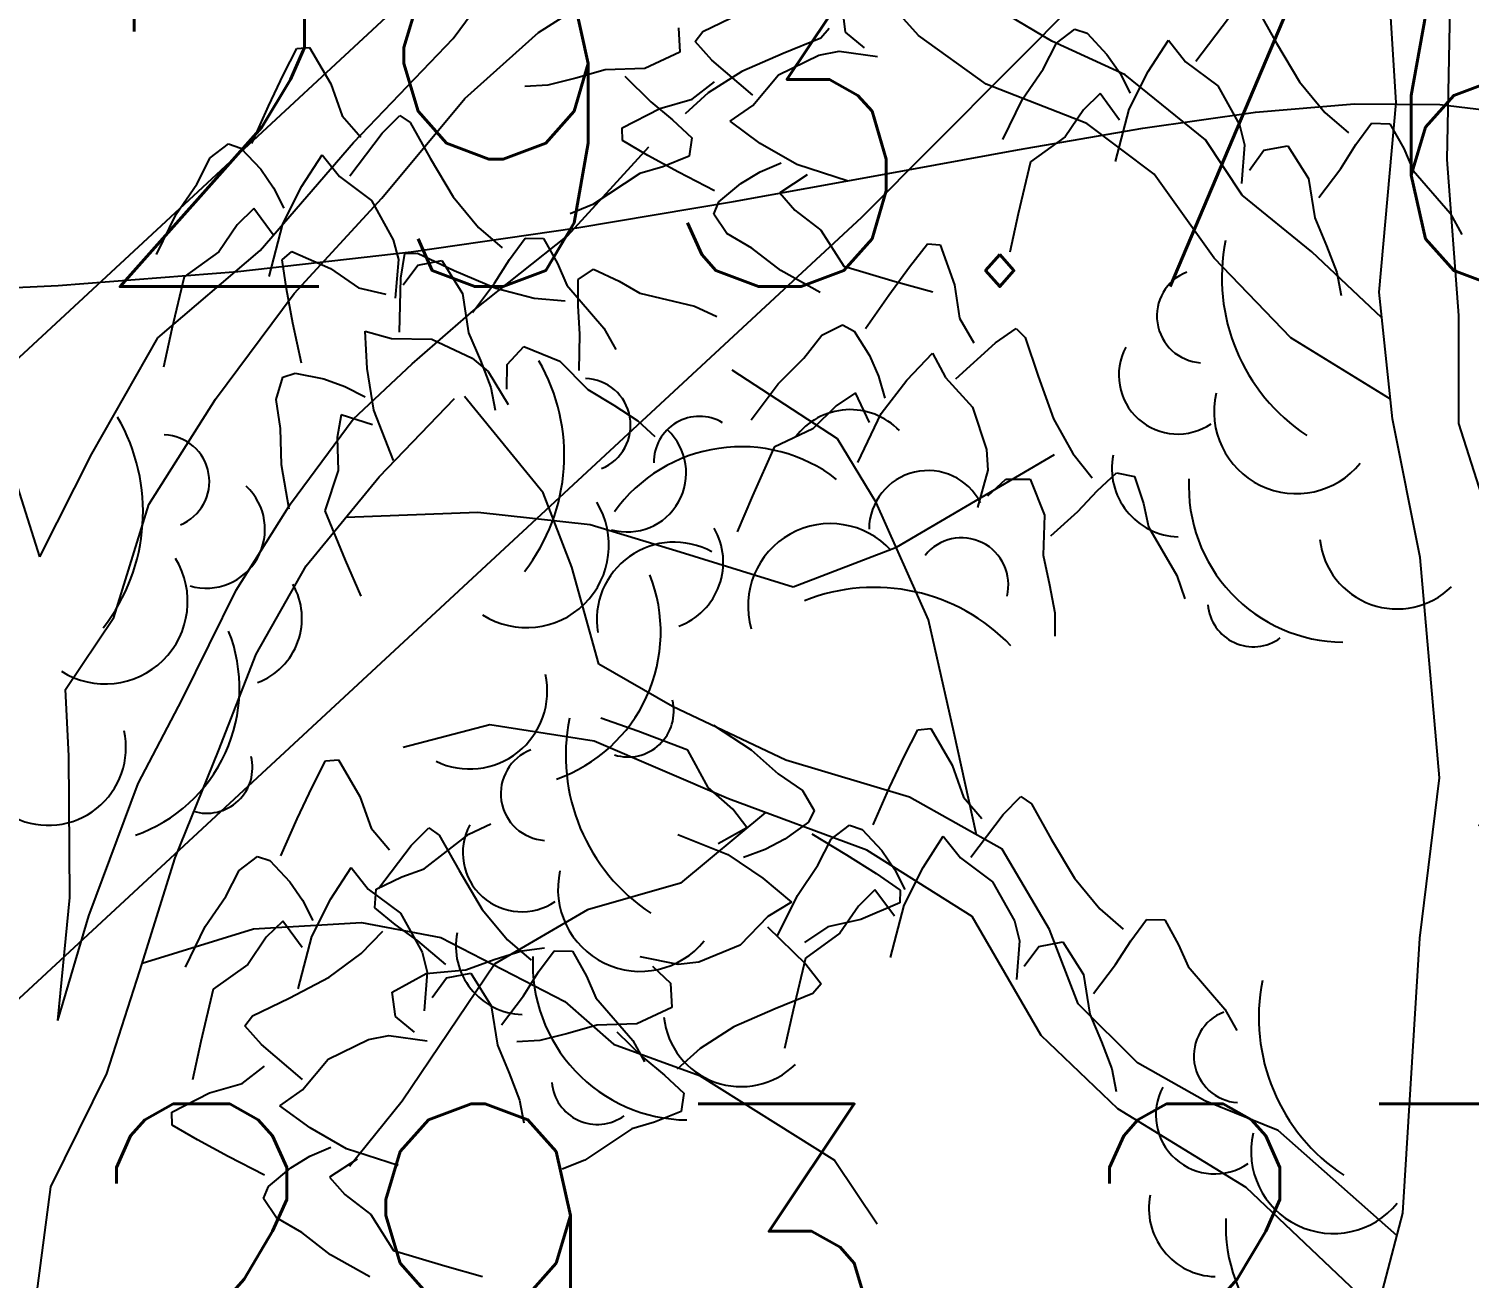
# Model space of a CAD drawing. Header units: millimetres. Extents: x 524954 to 526204, y 9523489 to 9524010.
# Drawn here: x 525967.866 to 525972.173, y 9523746.642 to 9523750.377 of the extents above; entities that cross this region are included whole.
import ezdxf
from ezdxf.enums import TextEntityAlignment as Align

# ---------------------------------------------------------------- set-up
doc = ezdxf.new("R2010")
doc.units = ezdxf.units.MM
doc.linetypes.add('ACAD_ISO12W100', pattern=[21, 12, -3, 0, -3, 0, -3])
for name, color, linetype in [('Arbre', 34, 'ACAD_ISO12W100'), ('CN_02_00', 4, 'Continuous'), ('PLUME_5', 6, 'Continuous'), ('PLUME_6', 2, 'Continuous'), ('TopoAlt', 3, 'Continuous'), ('TOPOJIS', 7, 'Continuous')]:
    doc.layers.add(name, color=color, linetype=linetype)
doc.styles.add('Simplex 1.0', font='Simplex.shx', dxfattribs={"width": 0.99, "height": 1})

# ---------------------------------------------------------------- blocks, each defined once
blk = doc.blocks.new('TCPOINT M')
at = {"layer": 'TopoAlt', "style": 'Simplex 1.0', "width": 0.99}
blk.add_attdef('ALT', (0.15, 0.15), '', height=1, dxfattribs=at)
blk = doc.blocks.new('v088')
at = {"linetype": 'Continuous'}
for p, q in [((-0.2365, 6.8477), (-0.2742, 7.4626)), ((-1.6648, 7.048), (-1.9323, 7.3471)), ((1.3209, 7.0171), (1.4418, 7.1813)), ((1.5755, 7.0348), (1.778, 7.1634)), ((-1.2665, 7.0314), (-1.4491, 7.1395)), ((-0.0837, 6.6768), (-0.0745, 7.1309)), ((-1.4628, 6.9029), (-1.6648, 7.048)), ((-1.0467, 6.9303), (-1.2665, 7.0314)), ((1.3557, 6.8374), (1.5755, 7.0348)), ((1.0227, 6.7061), (1.3209, 7.0171)), ((-1.1618, 6.7848), (-1.4628, 6.9029)), ((-0.8063, 6.7363), (-1.0467, 6.9303)), ((-0.2869, 6.2807), (-0.2365, 6.8477)), ((1.107, 6.54), (1.3557, 6.8374)), ((-0.9597, 6.6336), (-1.1618, 6.7848)), ((-0.6972, 6.5707), (-0.8063, 6.7363)), ((-0.0491, 6.2111), (-0.0837, 6.6768)), ((0.7433, 6.3831), (1.0227, 6.7061)), ((1.6628, 6.4272), (1.906, 6.6935)), ((-0.7803, 6.3824), (-0.9597, 6.6336)), ((-0.4884, 6.4009), (-0.6972, 6.5707)), ((0.8455, 6.2546), (1.107, 6.54)), ((1.3814, 6.2037), (1.6628, 6.4272)), ((-0.5514, 6.1446), (-0.7803, 6.3824)), ((-0.2789, 6.2036), (-0.4884, 6.4009)), ((0.4379, 6.1217), (0.7433, 6.3831)), ((-0.2479, 5.9022), (-0.2869, 6.2807)), ((0.6096, 5.9388), (0.8455, 6.2546)), ((-0.0486, 5.8877), (-0.0491, 6.2111)), ((1.1982, 6.0444), (1.3814, 6.2037)), ((-0.2539, 5.9607), (-0.5514, 6.1446)), ((0.2399, 5.7756), (0.4379, 6.1217)), ((-1.9071, 5.8427), (-2.2223, 6.0475)), ((1.0213, 5.879), (1.1982, 6.0444)), ((-2.7868, 5.6812), (-3.0229, 5.9686)), ((-0.1646, 5.4873), (-0.2479, 5.9022)), ((0.4109, 5.6237), (0.6096, 5.9388)), ((1.0995, 5.7065), (1.3247, 5.9413)), ((0.0846, 5.4676), (-0.0486, 5.8877)), ((0.8338, 5.6263), (1.0213, 5.879)), ((-1.7911, 5.6523), (-1.9071, 5.8427)), ((0.0846, 5.4676), (0.2399, 5.7756)), ((2.6462, 5.4963), (3.1193, 5.7735)), ((0.8812, 5.4407), (1.0995, 5.7065)), ((-2.7013, 5.4591), (-2.7868, 5.6812)), ((-1.6346, 5.3011), (-1.7911, 5.6523)), ((0.3061, 5.2857), (0.4109, 5.6237)), ((0.6713, 5.3679), (0.8338, 5.6263)), ((1.0006, 5.5861), (1.394, 5.6007)), ((1.394, 5.6007), (1.7306, 5.5642)), ((1.7306, 5.5642), (1.9997, 5.4827)), ((-0.1073, 4.8293), (-0.1646, 5.4873)), ((1.9997, 5.4827), (2.3377, 5.3779)), ((2.3377, 5.3779), (2.6462, 5.4963)), ((-2.6206, 5.1685), (-2.7013, 5.4591)), ((0.7312, 5.1764), (0.8812, 5.4407)), ((0.5102, 5.0412), (0.6713, 5.3679)), ((-1.5592, 4.9668), (-1.6346, 5.3011)), ((0.1613, 5.0712), (0.3061, 5.2857)), ((0.6191, 4.888), (0.7312, 5.1764)), ((-2.4003, 5.0425), (-2.6206, 5.1685)), ((-2.0611, 4.8817), (-2.4003, 5.0425)), ((0.1717, 4.8724), (0.1613, 5.0712)), ((0.3786, 4.7897), (0.5102, 5.0412)), ((-2.9464, 4.9876), (-3.2062, 4.92)), ((-2.6344, 4.9381), (-2.9464, 4.9876)), ((-1.4917, 4.6586), (-1.5592, 4.9668)), ((-2.2328, 4.7662), (-2.6344, 4.9381)), ((-1.6919, 4.7713), (-2.0611, 4.8817)), ((0.1743, 4.4496), (0.1717, 4.8724)), ((0.489, 4.5681), (0.6191, 4.888)), ((-0.1657, 4.3492), (-0.1073, 4.8293)), ((0.2314, 4.3948), (0.3786, 4.7897)), ((-1.8192, 4.6131), (-2.2328, 4.7662)), ((-1.415, 4.6154), (-1.6919, 4.7713)), ((-2.1227, 4.7254), (-2.3768, 4.5144)), ((-1.5041, 4.4145), (-1.8192, 4.6131)), ((-1.2732, 4.3758), (-1.415, 4.6154)), ((0.3841, 4.2301), (0.489, 4.5681)), ((-2.3768, 4.5144), (-2.655, 4.434)), ((0.1384, 4.0819), (0.1743, 4.4496)), ((-2.655, 4.434), (-2.9315, 4.2727)), ((-1.2976, 4.0581), (-1.5041, 4.4145)), ((0.1384, 4.0819), (0.2314, 4.3948)), ((-1.1877, 4.1537), (-1.2732, 4.3758)), ((0.3911, 4.2526), (0.7235, 4.3553)), ((0.7235, 4.3553), (1.0465, 4.3745)), ((1.0465, 4.3745), (1.2838, 4.3297)), ((-0.2169, 3.5272), (-0.1657, 4.3492)), ((1.2838, 4.3297), (1.6547, 4.1385)), ((-2.9315, 4.2727), (-3.209, 3.8627)), ((0.2848, 3.9233), (0.3841, 4.2301)), ((-1.0099, 3.9771), (-1.1877, 4.1537)), ((1.6547, 4.1385), (1.8004, 4.0109)), ((-1.0692, 3.839), (-1.2976, 4.0581)), ((1.8004, 4.0109), (2.0573, 3.9168)), ((-0.8085, 3.8631), (-1.0099, 3.9771)), ((0.1177, 3.584), (0.2848, 3.9233)), ((2.0573, 3.9168), (2.4606, 3.664)), ((-3.209, 3.8627), (-3.3666, 3.6666)), ((-0.6849, 3.6045), (-1.0692, 3.839)), ((-0.589, 3.7744), (-0.8085, 3.8631)), ((-0.2343, 3.4611), (-0.589, 3.7744)), ((2.4606, 3.664), (2.589, 3.4739)), ((-0.2941, 3.234), (-0.6849, 3.6045)), ((0.064, 3.1786), (0.1177, 3.584)), ((-0.3436, 3.0457), (-0.2169, 3.5272))]:
    blk.add_line(p, q, dxfattribs=at)
at = {"color": 3, "linetype": 'Continuous'}
for p, q in [((-2.3098, 7.06), (-2.2004, 7.1132)), ((-1.8828, 7.0578), (-1.8923, 7.1303)), ((-0.654, 7.1313), (-0.5947, 7.0251)), ((-1.2526, 7.0255), (-1.1978, 7.0672)), ((-1.1978, 7.0672), (-1.1602, 7.0548)), ((-0.8351, 6.9716), (-0.7381, 7.0997)), ((-2.333, 7.0298), (-2.3098, 7.06)), ((-2.283, 6.9743), (-2.333, 7.0298)), ((-1.8262, 7.0109), (-1.8828, 7.0578)), ((-1.2925, 6.9474), (-1.2526, 7.0255)), ((-1.1602, 7.0548), (-1.1012, 6.9916)), ((-0.978, 6.9406), (-0.9175, 7.0343)), ((-0.9175, 7.0343), (-0.8661, 6.9697)), ((-0.5947, 7.0251), (-0.5257, 6.909)), ((1.9941, 7.049), (1.9988, 6.9761)), ((2.4452, 7.0467), (2.4201, 7.0181)), ((-2.0833, 6.9307), (-1.963, 6.9891)), ((-1.963, 6.9891), (-1.9025, 7.0009)), ((-1.9025, 7.0009), (-1.7879, 6.9849)), ((-1.1012, 6.9916), (-1.0633, 6.9361)), ((0.8128, 6.9092), (0.8527, 6.9872)), ((0.8527, 6.9872), (0.8913, 6.9906)), ((0.8913, 6.9906), (0.9551, 6.8814)), ((2.4201, 7.0181), (2.3073, 6.9725)), ((-2.1607, 6.8701), (-2.283, 6.9743)), ((-1.3538, 6.8575), (-1.2925, 6.9474)), ((-1.0633, 6.9361), (-1.0322, 6.8755)), ((-1.0349, 6.828), (-0.978, 6.9406)), ((-0.8661, 6.9697), (-0.7702, 6.8978)), ((1.9988, 6.9761), (1.8939, 6.9271)), ((2.3073, 6.9725), (2.1835, 6.9184)), ((-2.3415, 6.858), (-2.2745, 6.9095)), ((-2.1606, 6.8391), (-2.0833, 6.9307)), ((-0.7702, 6.8978), (-0.705, 6.781)), ((-0.5257, 6.909), (-0.4496, 6.8178)), ((0.7681, 6.8145), (0.8128, 6.9092)), ((1.6876, 6.8986), (1.6041, 6.8779)), ((1.7747, 6.9234), (1.6876, 6.8986)), ((1.8939, 6.9271), (1.7747, 6.9234)), ((1.8337, 6.904), (1.9118, 6.828)), ((2.1835, 6.9184), (2.0835, 6.8543)), ((-2.4387, 6.8298), (-2.3415, 6.858)), ((-1.413, 6.7366), (-1.3538, 6.8575)), ((-1.122, 6.8741), (-1.1715, 6.8255)), ((-1.0639, 6.7951), (-1.122, 6.8741)), ((0.9551, 6.8814), (0.9888, 6.786)), ((1.6041, 6.8779), (1.535, 6.8736)), ((2.0835, 6.8543), (2.0142, 6.7921)), ((-2.5514, 6.7723), (-2.4387, 6.8298)), ((-2.228, 6.7914), (-2.1606, 6.8391)), ((-1.1715, 6.8255), (-1.2266, 6.7446)), ((-1.0757, 6.6715), (-1.0349, 6.828)), ((-0.4496, 6.8178), (-0.3793, 6.7567)), ((0.7187, 6.7034), (0.7681, 6.8145)), ((1.9118, 6.828), (1.9768, 6.7743)), ((-2.5502, 6.7337), (-2.5514, 6.7723)), ((-2.1379, 6.7256), (-2.228, 6.7914)), ((-0.705, 6.781), (-0.6897, 6.7213)), ((-0.357, 6.7218), (-0.3104, 6.7855)), ((-0.3104, 6.7855), (-0.2553, 6.7842)), ((-0.2553, 6.7842), (-0.2138, 6.7099)), ((0.9888, 6.786), (1.0441, 6.7221)), ((1.1083, 6.7343), (1.1609, 6.7873)), ((1.1609, 6.7873), (1.1923, 6.7659)), ((1.1923, 6.7659), (1.2517, 6.6597)), ((1.9768, 6.7743), (2.0342, 6.7201)), ((-2.4746, 6.6893), (-2.5502, 6.7337)), ((-2.0288, 6.6624), (-2.1379, 6.7256)), ((-1.2266, 6.7446), (-1.3299, 6.6702)), ((-0.6897, 6.7213), (-0.6991, 6.6059)), ((-0.4022, 6.6506), (-0.357, 6.7218)), ((1.0112, 6.6062), (1.1083, 6.7343)), ((2.0342, 6.7201), (2.0261, 6.6656)), ((-2.3827, 6.6392), (-2.4746, 6.6893)), ((-0.6753, 6.6457), (-0.6318, 6.7049)), ((-0.6318, 6.7049), (-0.56, 6.7185)), ((-0.56, 6.7185), (-0.4983, 6.6206)), ((-0.2138, 6.7099), (-0.1857, 6.6447)), ((0.5938, 6.6601), (0.6485, 6.7018)), ((0.6485, 6.7018), (0.6861, 6.6893)), ((0.6861, 6.6893), (0.7451, 6.6262)), ((-2.2745, 6.5836), (-2.3827, 6.6392)), ((-2.1959, 6.6055), (-2.1384, 6.6402)), ((-2.1384, 6.6402), (-2.076, 6.6678)), ((-1.8748, 6.6127), (-2.0288, 6.6624)), ((-1.3299, 6.6702), (-1.3669, 6.5144)), ((-0.4679, 6.5637), (-0.4022, 6.6506)), ((-0.1857, 6.6447), (-0.0753, 6.5169)), ((0.5538, 6.582), (0.5938, 6.6601)), ((0.8684, 6.5752), (0.9289, 6.6689)), ((0.9289, 6.6689), (0.9803, 6.6043)), ((1.2517, 6.6597), (1.3207, 6.5436)), ((1.9472, 6.6337), (1.879, 6.6139)), ((2.0261, 6.6656), (1.9472, 6.6337)), ((-2.2624, 6.5503), (-2.1959, 6.6055)), ((-1.9976, 6.6315), (-2.0798, 6.5781)), ((-0.4983, 6.6206), (-0.4798, 6.5027)), ((0.7451, 6.6262), (0.7831, 6.5707)), ((0.9803, 6.6043), (1.0762, 6.5324)), ((1.879, 6.6139), (1.7385, 6.5203)), ((-2.2769, 6.5134), (-2.2624, 6.5503)), ((-2.0798, 6.5781), (-2.0342, 6.5259)), ((0.4926, 6.4921), (0.5538, 6.582)), ((0.7831, 6.5707), (0.8142, 6.5101)), ((0.8114, 6.4626), (0.8684, 6.5752)), ((-2.2384, 6.4564), (-2.2769, 6.5134)), ((-2.0342, 6.5259), (-1.9565, 6.4662)), ((-1.3669, 6.5144), (-1.3922, 6.3999)), ((-0.0753, 6.5169), (-0.0397, 6.4532)), ((0.7244, 6.5087), (0.6749, 6.4601)), ((0.7824, 6.4297), (0.7244, 6.5087)), ((1.0762, 6.5324), (1.1414, 6.4156)), ((1.3207, 6.5436), (1.3968, 6.4523)), ((1.7385, 6.5203), (1.6708, 6.4929)), ((-1.9565, 6.4662), (-1.8881, 6.3588)), ((-0.4798, 6.5027), (-0.4444, 6.4194)), ((0.4333, 6.3712), (0.4926, 6.4921)), ((0.7707, 6.306), (0.8114, 6.4626)), ((-2.1628, 6.412), (-2.2384, 6.4564)), ((-0.4444, 6.4194), (-0.4135, 6.3391)), ((0.6749, 6.4601), (0.6198, 6.3792)), ((1.3968, 6.4523), (1.4671, 6.3913)), ((1.4894, 6.3564), (1.536, 6.4201)), ((1.536, 6.4201), (1.5911, 6.4188)), ((1.5911, 6.4188), (1.6326, 6.3444)), ((-3.5682, 6.3771), (-3.539, 6.4025)), ((-3.5548, 6.2904), (-3.5682, 6.3771)), ((-3.539, 6.4025), (-3.4232, 6.3514)), ((-3.2129, 6.3221), (-3.2014, 6.3959)), ((-3.2014, 6.3959), (-3.1633, 6.397)), ((-3.1633, 6.397), (-3.053, 6.3458)), ((-2.0765, 6.3457), (-2.1628, 6.412)), ((0.6198, 6.3792), (0.5164, 6.3047)), ((1.1414, 6.4156), (1.1567, 6.3559)), ((2.6849, 6.3343), (2.7388, 6.4036)), ((2.7388, 6.4036), (2.7772, 6.3997)), ((2.7772, 6.3997), (2.8196, 6.2805)), ((-3.4232, 6.3514), (-3.3399, 6.2939)), ((-3.053, 6.3458), (-2.929, 6.2922)), ((-2.6821, 6.3185), (-2.6368, 6.3497)), ((-2.6368, 6.3497), (-2.5596, 6.3138)), ((-1.9592, 6.2797), (-2.0765, 6.3457)), ((-1.8881, 6.3588), (-1.7347, 6.313)), ((-0.4135, 6.3391), (-0.4006, 6.2711)), ((1.1567, 6.3559), (1.1472, 6.2405)), ((1.171, 6.2803), (1.2146, 6.3394)), ((1.2146, 6.3394), (1.2864, 6.3531)), ((1.2864, 6.3531), (1.3481, 6.2552)), ((1.4442, 6.2852), (1.4894, 6.3564)), ((1.6326, 6.3444), (1.6606, 6.2793)), ((2.6234, 6.2497), (2.6849, 6.3343)), ((-3.5355, 6.1876), (-3.5548, 6.2904)), ((-3.3399, 6.2939), (-3.2577, 6.2746)), ((-3.2164, 6.1615), (-3.2129, 6.3221)), ((-2.929, 6.2922), (-2.8139, 6.2629)), ((-2.6826, 6.2395), (-2.6821, 6.3185)), ((-2.5596, 6.3138), (-2.4986, 6.2775)), ((-1.7347, 6.313), (-1.6219, 6.2812)), ((0.5164, 6.3047), (0.4795, 6.1489)), ((-2.8139, 6.2629), (-2.7211, 6.2547)), ((-2.4986, 6.2775), (-2.3343, 6.2387)), ((1.3481, 6.2552), (1.3665, 6.1373)), ((1.3784, 6.1983), (1.4442, 6.2852)), ((1.6606, 6.2793), (1.771, 6.1515)), ((2.5541, 6.1497), (2.6234, 6.2497)), ((2.8196, 6.2805), (2.8349, 6.1805)), ((-2.6774, 6.1553), (-2.6826, 6.2395)), ((-2.3343, 6.2387), (-2.2681, 6.208)), ((-3.5103, 6.0686), (-3.5355, 6.1876)), ((-3.3198, 6.1639), (-3.2403, 6.1417)), ((-3.3139, 6.0525), (-3.3198, 6.1639)), ((2.4234, 6.1305), (2.4849, 6.1612)), ((2.4849, 6.1612), (2.5195, 6.142)), ((2.8349, 6.1805), (2.8773, 6.1074)), ((-3.2403, 6.1417), (-3.1205, 6.1398)), ((-3.1205, 6.1398), (-2.9991, 6.0834)), ((-2.8952, 6.0647), (-2.845, 6.1178)), ((-2.845, 6.1178), (-2.7377, 6.0747)), ((-2.6797, 6.0464), (-2.6774, 6.1553)), ((0.4795, 6.1489), (0.4542, 6.0345)), ((1.3665, 6.1373), (1.4019, 6.054)), ((1.771, 6.1515), (1.8066, 6.0878)), ((2.3695, 6.0612), (2.4234, 6.1305)), ((2.5195, 6.142), (2.5657, 6.0689)), ((2.9427, 6.1074), (3.0042, 6.1497)), ((3.0042, 6.1497), (3.0311, 6.1228)), ((3.0311, 6.1228), (3.0696, 6.0074)), ((-2.9991, 6.0834), (-2.9517, 6.044)), ((-2.7377, 6.0747), (-2.6536, 5.99)), ((2.6772, 5.9958), (2.7542, 6.0766)), ((2.7542, 6.0766), (2.7926, 6.0035)), ((2.8234, 5.9997), (2.9427, 6.1074)), ((-3.5662, 6.0262), (-3.5284, 6.0381)), ((-3.5284, 6.0381), (-3.4436, 6.0215)), ((-3.294, 5.9279), (-3.3139, 6.0525)), ((-2.9517, 6.044), (-2.8917, 5.945)), ((-2.8958, 5.9912), (-2.8952, 6.0647)), ((1.4019, 6.054), (1.4328, 5.9737)), ((2.2926, 5.9843), (2.3695, 6.0612)), ((2.5657, 6.0689), (2.5926, 6.0074)), ((-3.5861, 5.9603), (-3.5662, 6.0262)), ((-3.4436, 6.0215), (-3.3804, 5.9989)), ((-3.3804, 5.9989), (-3.3196, 5.968)), ((-2.6536, 5.99), (-2.576, 5.9433)), ((2.5926, 6.0074), (2.6118, 5.942)), ((2.6003, 5.8958), (2.6772, 5.9958)), ((2.7926, 6.0035), (2.8734, 5.9151)), ((3.0696, 6.0074), (3.1158, 5.8804)), ((-3.5727, 5.8736), (-3.5861, 5.9603)), ((1.4328, 5.9737), (1.4458, 5.9057)), ((2.2118, 5.8766), (2.2926, 5.9843)), ((2.5234, 5.9574), (2.4657, 5.9189)), ((2.5657, 5.8689), (2.5234, 5.9574)), ((-3.3915, 5.9142), (-3.4031, 5.8459)), ((-3.2981, 5.8843), (-3.3915, 5.9142)), ((-3.2352, 5.7773), (-3.294, 5.9279)), ((-2.576, 5.9433), (-2.5039, 5.8964)), ((2.4657, 5.9189), (2.3964, 5.8497)), ((2.8734, 5.9151), (2.9157, 5.7881)), ((-3.5695, 5.7648), (-3.5727, 5.8736)), ((-2.5039, 5.8964), (-2.4536, 5.8489)), ((2.5311, 5.7497), (2.6003, 5.8958)), ((3.1158, 5.8804), (3.1734, 5.7766)), ((-3.4031, 5.8459), (-3.4003, 5.748)), ((2.3964, 5.8497), (2.281, 5.7958)), ((2.281, 5.7958), (2.2156, 5.6496)), ((2.9157, 5.7881), (2.9196, 5.7266)), ((3.1734, 5.7766), (3.2311, 5.7035)), ((-3.5466, 5.6322), (-3.5695, 5.7648)), ((-3.4003, 5.748), (-3.4403, 5.6271)), ((2.9196, 5.7266), (2.8888, 5.615)), ((2.9196, 5.6496), (2.9734, 5.6996)), ((2.9734, 5.6996), (3.0465, 5.6996)), ((3.0465, 5.6996), (3.0888, 5.5919)), ((3.2465, 5.665), (3.3042, 5.7189)), ((3.3042, 5.7189), (3.3581, 5.7073)), ((3.3581, 5.7073), (3.385, 5.6266)), ((2.2156, 5.6496), (2.1695, 5.5419)), ((3.1888, 5.6035), (3.2465, 5.665)), ((-3.4403, 5.6271), (-3.3789, 5.4792)), ((3.1081, 5.5304), (3.1888, 5.6035)), ((3.385, 5.6266), (3.4004, 5.5573)), ((3.0888, 5.5919), (3.085, 5.4727)), ((3.4004, 5.5573), (3.485, 5.4112)), ((-3.3789, 5.4792), (-3.3323, 5.3717)), ((3.085, 5.4727), (3.1042, 5.3842)), ((3.1042, 5.3842), (3.1196, 5.2996)), ((3.485, 5.4112), (3.5081, 5.3419)), ((3.1196, 5.2996), (3.1196, 5.2304)), ((-1.7068, 4.8945), (-1.6668, 4.9726)), ((-1.6668, 4.9726), (-1.6283, 4.976)), ((-1.6283, 4.976), (-1.5645, 4.8667)), ((1.8724, 4.9461), (1.762, 4.9854)), ((2.0987, 4.9642), (2.2113, 4.8904)), ((2.0224, 4.89), (1.8724, 4.9461)), ((-1.7514, 4.7999), (-1.7068, 4.8945)), ((2.0834, 4.7783), (2.0224, 4.89)), ((2.2113, 4.8904), (2.2929, 4.8185)), ((-1.5645, 4.8667), (-1.5307, 4.7714)), ((0.8993, 4.7791), (0.9393, 4.8572)), ((0.9393, 4.8572), (0.9778, 4.8606)), ((0.9778, 4.8606), (1.0416, 4.7513)), ((-1.8008, 4.6887), (-1.7514, 4.7999)), ((2.2929, 4.8185), (2.3654, 4.7691)), ((-1.5307, 4.7714), (-1.4755, 4.7074)), ((-1.4112, 4.7196), (-1.3587, 4.7727)), ((-1.3587, 4.7727), (-1.3272, 4.7513)), ((-1.3272, 4.7513), (-1.2679, 4.6451)), ((0.8546, 4.6845), (0.8993, 4.7791)), ((1.0416, 4.7513), (1.0754, 4.656)), ((2.1569, 4.7135), (2.0834, 4.7783)), ((2.3654, 4.7691), (2.4, 4.7096)), ((-1.5083, 4.5916), (-1.4112, 4.7196)), ((2.1989, 4.6584), (2.1569, 4.7135)), ((2.4, 4.7096), (2.383, 4.6739)), ((-3.1435, 4.5571), (-3.0095, 4.66)), ((-3.0095, 4.66), (-2.9439, 4.6918)), ((-1.9257, 4.6454), (-1.871, 4.6871)), ((-1.871, 4.6871), (-1.8334, 4.6747)), ((-1.8334, 4.6747), (-1.7744, 4.6115)), ((-1.6512, 4.5605), (-1.5907, 4.6542)), ((-1.5907, 4.6542), (-1.5392, 4.5896)), ((0.8053, 4.5733), (0.8546, 4.6845)), ((1.0754, 4.656), (1.1306, 4.592)), ((1.1948, 4.6042), (1.2474, 4.6573)), ((1.2474, 4.6573), (1.2789, 4.6359)), ((2.1133, 4.6106), (2.1989, 4.6584)), ((2.383, 4.6739), (2.3129, 4.6232)), ((-1.9657, 4.5674), (-1.9257, 4.6454)), ((-1.7744, 4.6115), (-1.7365, 4.5561)), ((-1.2679, 4.6451), (-1.1988, 4.529)), ((1.2789, 4.6359), (1.3382, 4.5297)), ((1.9921, 4.6376), (2.1424, 4.5777)), ((2.3129, 4.6232), (2.2532, 4.5924)), ((2.3928, 4.6398), (2.497, 4.577)), ((-2.0269, 4.4774), (-1.9657, 4.5674)), ((-1.5392, 4.5896), (-1.4434, 4.5178)), ((0.6804, 4.53), (0.7351, 4.5718)), ((0.7351, 4.5718), (0.7727, 4.5593)), ((1.0978, 4.4762), (1.1948, 4.6042)), ((2.1424, 4.5777), (2.247, 4.5072)), ((2.2532, 4.5924), (2.1892, 4.5691)), ((2.497, 4.577), (2.5853, 4.5209)), ((-3.2867, 4.4956), (-3.2101, 4.5328)), ((-3.2101, 4.5328), (-3.1435, 4.5571)), ((-1.7365, 4.5561), (-1.7054, 4.4954)), ((-1.7081, 4.4479), (-1.6512, 4.5605)), ((-1.1988, 4.529), (-1.1228, 4.4377)), ((0.6404, 4.452), (0.6804, 4.53)), ((0.7727, 4.5593), (0.8317, 4.4961)), ((0.9549, 4.4451), (1.0154, 4.5388)), ((1.0154, 4.5388), (1.0668, 4.4742)), ((1.3382, 4.5297), (1.4072, 4.4136)), ((-3.2911, 4.4407), (-3.2867, 4.4956)), ((-1.7952, 4.494), (-1.8447, 4.4455)), ((-1.7371, 4.415), (-1.7952, 4.494)), ((-1.4434, 4.5178), (-1.3781, 4.401)), ((0.8317, 4.4961), (0.8696, 4.4407)), ((2.247, 4.5072), (2.3325, 4.4356)), ((2.5853, 4.5209), (2.6578, 4.4715)), ((-3.2303, 4.3905), (-3.2911, 4.4407)), ((-2.0862, 4.3565), (-2.0269, 4.4774)), ((-1.8447, 4.4455), (-1.8998, 4.3645)), ((-1.7488, 4.2914), (-1.7081, 4.4479)), ((-1.1228, 4.4377), (-1.0524, 4.3767)), ((0.5791, 4.362), (0.6404, 4.452)), ((0.8696, 4.4407), (0.9007, 4.38)), ((0.898, 4.3325), (0.9549, 4.4451)), ((1.0668, 4.4742), (1.1627, 4.4024)), ((2.6578, 4.4715), (2.6564, 4.4329)), ((-1.3781, 4.401), (-1.3629, 4.3412)), ((-1.0302, 4.3418), (-0.9835, 4.4054)), ((-0.9835, 4.4054), (-0.9285, 4.4041)), ((-0.9285, 4.4041), (-0.8869, 4.3298)), ((1.1627, 4.4024), (1.228, 4.2856)), ((1.4072, 4.4136), (1.4833, 4.3223)), ((2.3325, 4.4356), (2.262, 4.3926)), ((2.6564, 4.4329), (2.5401, 4.3831)), ((-3.3314, 4.3035), (-3.2664, 4.3702)), ((-3.1617, 4.3413), (-3.2303, 4.3905)), ((-1.8998, 4.3645), (-2.0031, 4.2901)), ((0.5199, 4.2411), (0.5791, 4.362)), ((0.8109, 4.3786), (0.7614, 4.3301)), ((0.869, 4.2996), (0.8109, 4.3786)), ((2.262, 4.3926), (2.1788, 4.3064)), ((2.2601, 4.3616), (2.3751, 4.2494)), ((2.4412, 4.3615), (2.371, 4.3146)), ((2.5401, 4.3831), (2.4412, 4.3615)), ((-3.0788, 4.2707), (-3.1617, 4.3413)), ((-2.9333, 4.2859), (-2.8514, 4.3121)), ((-2.8514, 4.3121), (-2.7828, 4.3211)), ((-1.3629, 4.3412), (-1.3723, 4.2259)), ((-1.3485, 4.2656), (-1.3049, 4.3248)), ((-1.3049, 4.3248), (-1.2331, 4.3384)), ((-1.2331, 4.3384), (-1.1715, 4.2405)), ((-1.0754, 4.2705), (-1.0302, 4.3418)), ((-0.8869, 4.3298), (-0.8589, 4.2646)), ((0.7614, 4.3301), (0.7063, 4.2491)), ((0.8572, 4.176), (0.898, 4.3325)), ((1.4833, 4.3223), (1.5536, 4.2613)), ((-3.4268, 4.2328), (-3.3314, 4.3035)), ((-3.0186, 4.2553), (-2.9333, 4.2859)), ((-2.0031, 4.2901), (-2.0401, 4.1343)), ((-1.1411, 4.1837), (-1.0754, 4.2705)), ((-0.8589, 4.2646), (-0.7485, 4.1368)), ((1.228, 4.2856), (1.2432, 4.2258)), ((1.5759, 4.2264), (1.6226, 4.29)), ((1.6226, 4.29), (1.6776, 4.2887)), ((1.6776, 4.2887), (1.7191, 4.2144)), ((1.9936, 4.2484), (1.8803, 4.2721)), ((2.1788, 4.3064), (2.0548, 4.2561)), ((-3.5467, 4.1705), (-3.4268, 4.2328)), ((-3.2386, 4.1877), (-3.1373, 4.2436)), ((-3.1373, 4.2436), (-3.0186, 4.2553)), ((-1.1715, 4.2405), (-1.153, 4.1227)), ((0.7063, 4.2491), (0.603, 4.1747)), ((1.2432, 4.2258), (1.2338, 4.1105)), ((1.3011, 4.2094), (1.373, 4.223)), ((1.373, 4.223), (1.4346, 4.1251)), ((1.5307, 4.1551), (1.5759, 4.2264)), ((1.9168, 4.2436), (1.9701, 4.193)), ((2.0548, 4.2561), (1.9936, 4.2484)), ((2.3751, 4.2494), (2.4212, 4.1906)), ((-3.2291, 4.1152), (-3.2386, 4.1877)), ((1.2576, 4.1502), (1.3011, 4.2094)), ((1.7191, 4.2144), (1.7472, 4.1493)), ((1.9701, 4.193), (1.9747, 4.12)), ((2.4212, 4.1906), (2.396, 4.1621)), ((-3.6561, 4.1174), (-3.5467, 4.1705)), ((-0.7485, 4.1368), (-0.7129, 4.0731)), ((0.603, 4.1747), (0.566, 4.0189)), ((1.465, 4.0683), (1.5307, 4.1551)), ((1.7472, 4.1493), (1.8576, 4.0214)), ((2.396, 4.1621), (2.2833, 4.1164)), ((-3.6793, 4.0872), (-3.6561, 4.1174)), ((-3.1725, 4.0683), (-3.2291, 4.1152)), ((-2.0401, 4.1343), (-2.0653, 4.0199)), ((-1.153, 4.1227), (-1.1176, 4.0393)), ((1.4346, 4.1251), (1.4531, 4.0073)), ((1.9747, 4.12), (1.8699, 4.071)), ((2.2833, 4.1164), (2.1595, 4.0623)), ((-3.6294, 4.0317), (-3.6793, 4.0872)), ((-3.3093, 4.0465), (-3.2488, 4.0583)), ((-3.2488, 4.0583), (-3.1342, 4.0423)), ((1.7506, 4.0673), (1.6636, 4.0426)), ((1.8699, 4.071), (1.7506, 4.0673)), ((2.1595, 4.0623), (2.0595, 3.9982)), ((-3.5071, 3.9275), (-3.6294, 4.0317)), ((-3.4297, 3.988), (-3.3093, 4.0465)), ((-1.1176, 4.0393), (-1.0867, 3.9591)), ((0.566, 4.0189), (0.5407, 3.9045)), ((1.4531, 4.0073), (1.4885, 3.9239)), ((1.5801, 4.0219), (1.511, 4.0175)), ((1.6636, 4.0426), (1.5801, 4.0219)), ((1.8097, 4.0479), (1.8877, 3.9719)), ((1.8576, 4.0214), (1.8932, 3.9577)), ((-3.6878, 3.9154), (-3.6208, 3.9668)), ((-3.5069, 3.8964), (-3.4297, 3.988)), ((1.8877, 3.9719), (1.9528, 3.9182)), ((2.0595, 3.9982), (1.9902, 3.936)), ((-1.0867, 3.9591), (-1.0738, 3.891)), ((1.4885, 3.9239), (1.5194, 3.8437)), ((-3.8977, 3.8297), (-3.785, 3.8871)), ((-3.785, 3.8871), (-3.6878, 3.9154)), ((-3.5743, 3.8488), (-3.5069, 3.8964)), ((1.9528, 3.9182), (2.0102, 3.864)), ((-3.4842, 3.783), (-3.5743, 3.8488)), ((1.5194, 3.8437), (1.5323, 3.7756)), ((2.0102, 3.864), (2.002, 3.8096)), ((-3.8965, 3.791), (-3.8977, 3.8297)), ((-3.8209, 3.7466), (-3.8965, 3.791)), ((2.002, 3.8096), (1.9231, 3.7776)), ((-3.3751, 3.7197), (-3.4842, 3.783)), ((1.855, 3.7579), (1.7144, 3.6642)), ((1.9231, 3.7776), (1.855, 3.7579)), ((-3.729, 3.6966), (-3.8209, 3.7466)), ((-3.4847, 3.6976), (-3.4223, 3.7252)), ((-3.2212, 3.6701), (-3.3751, 3.7197)), ((-3.6208, 3.641), (-3.729, 3.6966)), ((-3.6087, 3.6076), (-3.5422, 3.6629)), ((-3.5422, 3.6629), (-3.4847, 3.6976)), ((-3.3439, 3.6889), (-3.4261, 3.6355)), ((1.7144, 3.6642), (1.6468, 3.6368)), ((-3.4261, 3.6355), (-3.3805, 3.5833)), ((-3.6232, 3.5708), (-3.6087, 3.6076)), ((-3.3805, 3.5833), (-3.3028, 3.5236)), ((-3.5847, 3.5138), (-3.6232, 3.5708)), ((-3.5091, 3.4694), (-3.5847, 3.5138)), ((-3.3028, 3.5236), (-3.2344, 3.4162)), ((-3.4228, 3.4031), (-3.5091, 3.4694)), ((-3.3055, 3.337), (-3.4228, 3.4031)), ((-3.2344, 3.4162), (-3.081, 3.3703)), ((-3.081, 3.3703), (-2.9682, 3.3386))]:
    blk.add_line(p, q, dxfattribs=at)
for centre, major_axis, start_param, end_param in [((-0.1929, 6.3242), (-0.3995, 0.3995), 0.587708, 1.773422), ((-0.8122, 6.2095), (-0.099, 0.099), -0.421529, 2.292047), ((-0.8896, 6.0328), (0.1246, 0.1246), 1.864761, 4.52862), ((1.088, 5.7707), (-0.3995, 0.3995), 3.265538, 4.451253), ((1.7113, 5.8608), (0.099, 0.099), 4.31771, 7.031286), ((-0.535, 5.9246), (0.1741, 0.1741), 2.133893, 4.816631), ((-2.32, 5.773), (0.0964, 0.0964), 0.254619, 2.377018), ((-1.8693, 5.7251), (0.1445, 0.1445), 6.263619, 7.998733), ((-0.1718, 5.6024), (0.3995, 0.3995), 4.836335, 6.022049), ((-2.1951, 5.3523), (0.3298, 0.3298), 0.12682, 1.733702), ((0.4516, 5.6925), (0.099, 0.099), 4.31771, 7.031286), ((1.8413, 5.7182), (-0.1246, 0.1246), 2.081137, 4.744996), ((-0.8824, 5.7538), (-0.1445, 0.1445), 0.590553, 2.325666), ((-1.6366, 5.5711), (-0.1246, 0.1246), 4.396235, 7.060094), ((-0.3902, 5.7004), (0.3298, 0.3298), 2.307735, 3.914618), ((0.5816, 5.5499), (0.1246, 0.1246), 3.651933, 6.315792), ((-1.9284, 5.3425), (0.1741, 0.1741), 6.236163, 8.918901), ((1.5402, 5.502), (0.1741, 0.1741), 3.363922, 6.046661), ((-1.536, 5.4064), (0.099, 0.099), 5.251538, 7.965114), ((-2.3952, 5.3012), (-0.1641, 0.1641), -1.288499, 0.949924), ((-0.2336, 5.5657), (-0.1641, 0.1641), 0.892416, 3.130839), ((1.924, 5.4517), (-0.1445, 0.1445), 2.713295, 4.448408), ((-1.7969, 4.8332), (0.3995, 0.3995), 6.260774, 7.446489), ((0.2804, 5.3337), (0.1741, 0.1741), 3.363922, 6.046661), ((0.6642, 5.2834), (-0.1445, 0.1445), 2.713295, 4.448408), ((1.4749, 5.2432), (0.3298, 0.3298), 4.265936, 5.872819), ((-0.6635, 5.357), (0.0964, 0.0964), 2.435534, 4.557933), ((0.2152, 5.0749), (-0.3298, 0.3298), 2.69514, 4.302022), ((1.3699, 5.0654), (-0.1641, 0.1641), 1.908121, 4.146545), ((-2.1547, 4.8961), (-0.3995, 0.3995), 0.587708, 1.773422), ((1.844, 5.0056), (-0.0964, 0.0964), 2.051824, 4.174223), ((-2.774, 4.7815), (-0.099, 0.099), -0.421529, 2.292047), ((0.1101, 4.8971), (-0.1641, 0.1641), 1.908121, 4.146545), ((0.5842, 4.8373), (0.0964, 0.0964), 3.62262, 5.745019), ((-2.8514, 4.6047), (-0.1246, 0.1246), 0.293965, 2.957824), ((-2.4968, 4.4965), (0.1741, 0.1741), 2.133893, 4.816631), ((-2.8441, 4.3258), (-0.1445, 0.1445), 0.590553, 2.325666), ((-2.352, 4.2724), (0.3298, 0.3298), 2.307735, 3.914618), ((-0.0823, 4.1124), (0.3995, 0.3995), 2.158504, 3.344219), ((-2.1954, 4.1377), (0.1641, 0.1641), 2.463212, 4.701636), ((-0.7016, 3.9977), (0.099, 0.099), 1.149268, 3.862844), ((-2.6253, 3.929), (0.0964, 0.0964), 2.435534, 4.557933), ((-0.779, 3.821), (0.1246, 0.1246), 1.864761, 4.52862), ((-0.4244, 3.7128), (0.1741, 0.1741), 2.133893, 4.816631), ((-0.7718, 3.542), (-0.1445, 0.1445), 0.590553, 2.325666), ((-0.2796, 3.4886), (0.3298, 0.3298), 2.307735, 3.914618)]:
    blk.add_ellipse(centre, major_axis=major_axis, ratio=1, start_param=start_param, end_param=end_param, dxfattribs=at)

msp = doc.modelspace()

# ---------------------------------------------------------------- linework, layer by layer
at = {"layer": 'CN_02_00', "elevation": 294, "flags": 128}
msp.add_lwpolyline([(525963.6886, 9523749.454), (525964.0148, 9523749.4937), (525964.3892, 9523749.523), (525964.8138, 9523749.541), (525965.2816, 9523749.5506), (525965.7837, 9523749.5558), (525966.311, 9523749.5604), (525966.8544, 9523749.5684), (525967.4048, 9523749.5837), (525967.9533, 9523749.61), (525968.4906, 9523749.6515), (525969.0088, 9523749.7101), (525969.504, 9523749.7818), (525969.9733, 9523749.8606), (525970.4138, 9523749.9405), (525970.8226, 9523750.0155), (525971.1969, 9523750.0799), (525971.5337, 9523750.1275), (525971.8302, 9523750.1526), (525972.0847, 9523750.1509), (525972.3007, 9523750.1248)], dxfattribs=at)
at = {"layer": 'PLUME_5'}
msp.add_lwpolyline([(526016.266, 9523800.7909), (526010.2929, 9523793.3362), (526003.821, 9523785.8452), (526003.8574, 9523785.3466), (525997.3856, 9523777.8555), (525990.8774, 9523770.8632), (525984.3691, 9523763.8708), (525983.8704, 9523763.8344), (525977.3622, 9523756.8421), (525970.3553, 9523749.8133), (525963.312, 9523743.2833), (525962.8133, 9523743.2469), (525955.77, 9523736.7168), (525948.228, 9523730.1503)], dxfattribs=at)
at = {"layer": 'PLUME_6'}
msp.add_lwpolyline([(526015.1959, 9523801.7154), (526008.724, 9523794.2244), (526002.7509, 9523786.7698), (526002.7509, 9523786.7698), (525996.279, 9523779.2788), (525989.8072, 9523771.7877), (525983.299, 9523764.7954), (525982.8003, 9523764.759), (525976.2921, 9523757.7666), (525969.2852, 9523750.7379), (525962.2419, 9523744.2078), (525961.7432, 9523744.1714), (525954.6999, 9523737.6414), (525947.1215, 9523731.5736)], dxfattribs=at)

# ---------------------------------------------------------------- block references
at = {"layer": 'Arbre'}
for p in [(525967.814, 9523743.331), (525972.191, 9523743.309)]:
    msp.add_blockref('v088', p, dxfattribs=at)
at = {"layer": 'TOPOJIS'}
ref = msp.add_blockref('TCPOINT M', (525972.7284, 9523749.5566, 293.76), dxfattribs=at)
ref.add_attrib('ALT', '293.76', dxfattribs={"layer": 'TopoAlt', "height": 1, "style": 'Simplex 1.0', "width": 0.99}).set_placement((525972.6784, 9523749.6066, 293.76), align=Align.RIGHT)
ref = msp.add_blockref('TCPOINT M', (525967.9079, 9523746.1132, 293.27), dxfattribs=at)
ref.add_attrib('ALT', '293.27', (525967.9579, 9523746.1632, 293.27), dxfattribs={"layer": 'TopoAlt', "height": 1, "style": 'Simplex 1.0', "width": 0.99})

doc.saveas('drawing.dxf')
